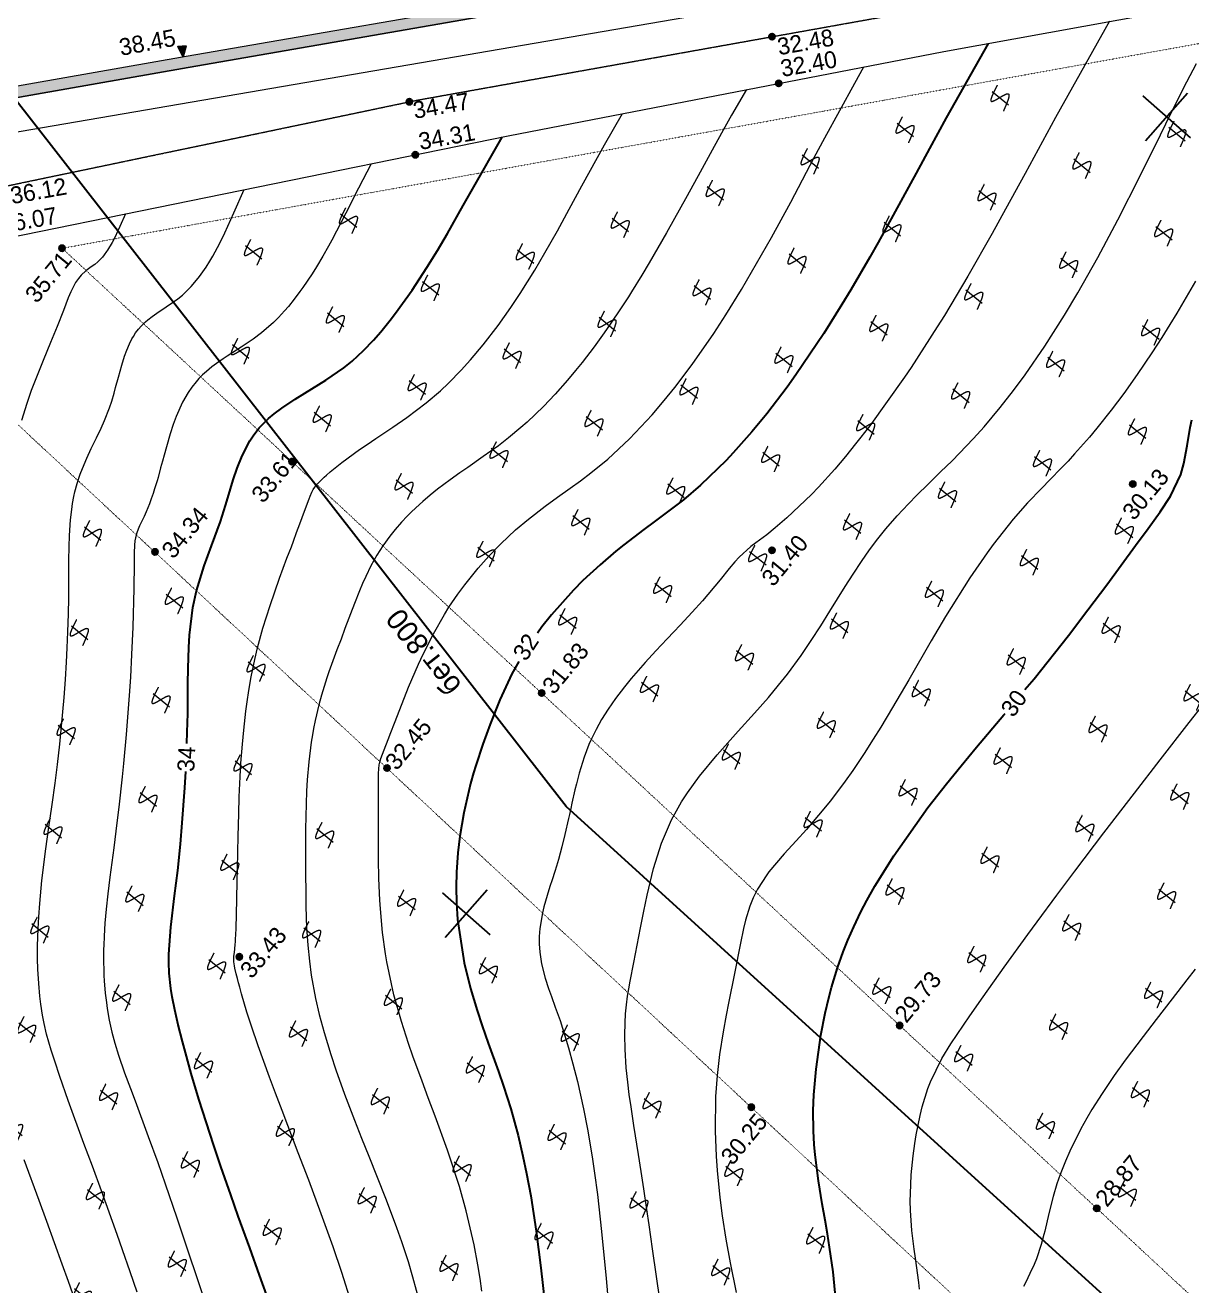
# Model space of a CAD drawing. Header units: millimetres. Extents: x -2893842 to -949497, y -1203244 to 262218.
# Drawn here: x -2095573 to -2040604, y -600486 to -541060 of the extents above; entities that cross this region are included whole.
import ezdxf

# ---------------------------------------------------------------- set-up
doc = ezdxf.new("R2010")
doc.units = ezdxf.units.MM
doc.linetypes.add('g5_05x2', pattern=[3.5, 2.5, -1])
doc.linetypes.add('g5_366', pattern=[0.85, 0.1, -0.75])
doc.layers.get('0').update_dxf_attribs({"lineweight": 5})
for name, color, linetype in [('!!!_ Размеры', 7, 'Continuous'), ('02_сетка', 253, 'Continuous'), ('06_Инженерно-технические сооружения', 253, 'Continuous'), ('10_Границы покрытий и угодий', 253, 'Continuous'), ('13_Растительность', 253, 'Continuous'), ('19_Горизонтали', 253, 'Continuous'), ('30_Канализация', 253, 'Continuous'), ('61_Отметки высоты поверхности', 253, 'Continuous')]:
    doc.layers.add(name, color=color, linetype=linetype)
doc.styles.add('LIKE17', font='d431.shx')
doc.styles.add('LIKE32', font='peteri.shx')
doc.styles.add('LIKE36', font='pragmai.shx')
doc.styles.add('Line_GUGK', font='')
doc.styles.get('Line_GUGK').set_extended_font_data('Bm431', italic=True)
doc.linetypes.add('g5_122_kl', pattern='A,1,-1,1.5,-0.4,["Кл",Line_GUGK,S=1,R=0,X=0,Y=-0.5],-2.4,1.5,-1,4,-1,4,-1,3', length=21.8)
doc.linetypes.add('g5_280_1', pattern='A,0.001,[21,GUGK_2005.shx,S=1,R=180,X=0,Y=0],2', length=2.001)
doc.linetypes.add('g5_386_3', pattern='A,0,-3,[39,GUGK_2005.shx,S=0.5,R=0,X=2.8,Y=0],-3', length=6)

# ---------------------------------------------------------------- blocks, each defined once
blk = doc.blocks.new('g5_411')
at = {"color": 0, "linetype": 'Continuous', "lineweight": 15}
for points in [[(0.375, 1), (0.365, 0.998), (0.355, 0.996), (0.346, 0.994), (0.336, 0.991), (0.326, 0.989), (0.316, 0.987), (0.307, 0.985), (0.297, 0.983), (0.287, 0.981), (0.277, 0.979), (0.268, 0.976), (0.258, 0.974), (0.248, 0.972), (0.238, 0.97), (0.228, 0.968), (0.219, 0.966), (0.209, 0.963), (0.199, 0.961), (0.189, 0.959), (0.18, 0.957), (0.17, 0.955), (0.16, 0.952), (0.15, 0.95), (0.141, 0.948), (0.131, 0.946), (0.121, 0.943), (0.111, 0.941), (0.102, 0.939), (0.092, 0.937), (0.082, 0.934), (0.073, 0.932), (0.063, 0.93), (0.053, 0.927), (0.043, 0.925), (0.034, 0.923), (0.024, 0.92), (0.014, 0.918), (0.005, 0.915), (-0.005, 0.913), (-0.015, 0.911), (-0.025, 0.908), (-0.034, 0.906), (-0.044, 0.903), (-0.054, 0.901), (-0.063, 0.898), (-0.073, 0.895), (-0.083, 0.893), (-0.092, 0.89), (-0.102, 0.887), (-0.111, 0.885), (-0.121, 0.882), (-0.131, 0.879), (-0.14, 0.876), (-0.15, 0.873), (-0.159, 0.87), (-0.169, 0.867), (-0.178, 0.864), (-0.188, 0.861), (-0.197, 0.858), (-0.207, 0.855), (-0.216, 0.852), (-0.226, 0.849), (-0.235, 0.845), (-0.245, 0.842), (-0.254, 0.838), (-0.263, 0.834), (-0.272, 0.831), (-0.282, 0.827), (-0.291, 0.823), (-0.3, 0.818), (-0.309, 0.814), (-0.318, 0.809), (-0.327, 0.805), (-0.335, 0.799), (-0.344, 0.794), (-0.352, 0.788), (-0.36, 0.782), (-0.367, 0.775), (-0.374, 0.768), (-0.379, 0.76), (-0.383, 0.75), (-0.385, 0.741), (-0.384, 0.731), (-0.38, 0.721), (-0.375, 0.713), (-0.369, 0.705), (-0.361, 0.698), (-0.354, 0.692), (-0.346, 0.686), (-0.337, 0.681), (-0.329, 0.675), (-0.32, 0.67), (-0.312, 0.665), (-0.303, 0.661), (-0.294, 0.656), (-0.285, 0.652), (-0.276, 0.647), (-0.267, 0.643), (-0.258, 0.639), (-0.249, 0.635), (-0.239, 0.631), (-0.23, 0.627), (-0.221, 0.623), (-0.212, 0.619), (-0.202, 0.616), (-0.193, 0.612), (-0.184, 0.608), (-0.174, 0.605), (-0.165, 0.601), (-0.156, 0.597), (-0.146, 0.594), (-0.137, 0.59), (-0.128, 0.587), (-0.118, 0.584), (-0.109, 0.58), (-0.099, 0.577), (-0.09, 0.573), (-0.081, 0.57), (-0.071, 0.567), (-0.062, 0.563), (-0.052, 0.56), (-0.043, 0.556), (-0.034, 0.553), (-0.024, 0.55), (-0.015, 0.546), (-0.005, 0.543), (0.004, 0.54), (0.013, 0.536), (0.023, 0.533), (0.032, 0.53), (0.042, 0.526), (0.051, 0.523), (0.061, 0.519), (0.07, 0.516), (0.079, 0.513), (0.089, 0.509), (0.098, 0.506), (0.108, 0.502), (0.117, 0.499), (0.126, 0.495), (0.136, 0.492), (0.145, 0.488), (0.154, 0.485), (0.164, 0.481), (0.173, 0.477), (0.182, 0.474), (0.191, 0.47), (0.201, 0.466), (0.21, 0.462), (0.219, 0.458), (0.228, 0.454), (0.238, 0.45), (0.247, 0.446), (0.256, 0.442), (0.265, 0.438), (0.274, 0.433), (0.283, 0.429), (0.292, 0.425), (0.301, 0.42), (0.309, 0.415), (0.318, 0.41), (0.327, 0.405), (0.335, 0.4), (0.343, 0.394), (0.351, 0.388), (0.359, 0.382), (0.367, 0.375), (0.374, 0.368), (0.38, 0.36), (0.385, 0.352), (0.39, 0.343), (0.392, 0.333), (0.392, 0.323), (0.391, 0.313), (0.387, 0.304), (0.382, 0.295), (0.377, 0.287), (0.37, 0.279), (0.363, 0.272), (0.356, 0.266), (0.348, 0.259), (0.34, 0.253), (0.332, 0.248), (0.323, 0.242), (0.315, 0.237), (0.306, 0.232), (0.298, 0.227), (0.289, 0.222), (0.28, 0.217), (0.271, 0.213), (0.262, 0.208), (0.253, 0.204), (0.244, 0.2), (0.235, 0.196), (0.226, 0.192), (0.217, 0.188), (0.207, 0.184), (0.198, 0.18), (0.189, 0.176), (0.179, 0.173), (0.17, 0.169), (0.161, 0.165), (0.151, 0.162), (0.142, 0.158), (0.133, 0.155), (0.123, 0.151), (0.114, 0.148), (0.105, 0.145), (0.095, 0.141), (0.086, 0.138), (0.076, 0.135), (0.067, 0.132), (0.057, 0.129), (0.048, 0.125), (0.038, 0.122), (0.029, 0.119), (0.019, 0.116), (0.01, 0.113), (0, 0.11), (-0.009, 0.107), (-0.019, 0.104), (-0.028, 0.101), (-0.038, 0.098), (-0.048, 0.095), (-0.057, 0.092), (-0.067, 0.089), (-0.076, 0.086), (-0.086, 0.083), (-0.095, 0.08), (-0.105, 0.078), (-0.115, 0.075), (-0.124, 0.072), (-0.134, 0.069), (-0.143, 0.066), (-0.153, 0.063), (-0.162, 0.061), (-0.172, 0.058), (-0.182, 0.055), (-0.191, 0.052), (-0.201, 0.049), (-0.21, 0.047), (-0.22, 0.044), (-0.23, 0.041), (-0.239, 0.038), (-0.249, 0.036), (-0.259, 0.033), (-0.268, 0.03), (-0.278, 0.027), (-0.287, 0.025), (-0.297, 0.022), (-0.307, 0.019), (-0.316, 0.017), (-0.326, 0.014), (-0.336, 0.011), (-0.345, 0.008), (-0.355, 0.006), (-0.364, 0.003), (-0.374, 0), (-0.375, 0)], [(0, 1), (0, 0)]]:
    blk.add_lwpolyline(points, dxfattribs=at)
blk = doc.blocks.new('g5_330a')
blk.add_hatch(color=0).paths.add_polyline_path([(0, 0), (-0.2, 0.5), (0.2, 0.5)])
at = {"color": 0}
blk.add_lwpolyline([(0, 0), (-0.2, 0.5), (0.2, 0.5)], close=True, dxfattribs=at)
blk = doc.blocks.new('g5_330')
blk.add_hatch(color=0).paths.add_polyline_path([(-0.15, 0, 1), (0.15, 0, 1)])
at = {"color": 0}
blk.add_circle((0, 0), 0.15, dxfattribs=at)
blk = doc.blocks.new('Топо_07.04.17')
at = {"layer": '06_Инженерно-технические сооружения', "linetype": 'Continuous', "lineweight": 20}
blk.add_hatch(color=7, dxfattribs=at).paths.add_polyline_path([(-248136, -411907), (-248172, -411368), (-240616, -410873), (-223844, -409891), (-207355, -408876), (-190024, -407855), (-155186, -405737), (-139918, -404578), (-138131, -404849), (-131816, -404123), (-122634, -403635), (-122605, -404175), (-131771, -404662), (-138141, -405394), (-139938, -405121), (-155149, -406276), (-189992, -408394), (-207322, -409415), (-223812, -410430), (-240583, -411412)])
at = {"layer": '02_сетка', "color": 3, "linetype": 'Continuous'}
for p, q in [((-162884, -417937), (-160662, -415921)), ((-160765, -418039), (-162781, -415818)), ((-199907, -451541), (-197686, -449525)), ((-197788, -451644), (-199805, -449422))]:
    blk.add_line(p, q, dxfattribs=at)
at = {"layer": '06_Инженерно-технические сооружения', "color": 7, "linetype": 'Continuous', "lineweight": 20}
blk.add_lwpolyline([(-248136, -411907), (-248172, -411368), (-240616, -410873), (-223844, -409891), (-207355, -408876), (-190024, -407855), (-155186, -405737), (-139918, -404578), (-138131, -404849), (-131816, -404123), (-122634, -403635), (-122605, -404175), (-131771, -404662), (-138141, -405394), (-139938, -405121), (-155149, -406276), (-189992, -408394), (-207322, -409415), (-223812, -410430), (-240583, -411412)], close=True, dxfattribs=at)
at = {"layer": '06_Инженерно-технические сооружения', "color": 7, "linetype": 'g5_280_1', "lineweight": 20}
blk.add_lwpolyline([(-248136, -411907), (-240583, -411412), (-223812, -410430), (-207322, -409415), (-189992, -408394), (-155149, -406276), (-139938, -405121), (-138141, -405394), (-131771, -404662), (-122605, -404175)], dxfattribs=at)
at = {"layer": '10_Границы покрытий и угодий', "color": 7, "linetype": 'g5_05x2', "lineweight": 20}
blk.add_lwpolyline([(-278648, -417121), (-259581, -416703), (-233521, -415597), (-196715, -412158), (-161399, -409892), (-133928, -408179), (-125492, -407524), (-121588, -407214), (-118264, -406906), (-115918, -406641), (-114022, -406389), (-112355, -406131), (-110789, -405857), (-109577, -405624), (-108418, -405387), (-107407, -405170), (-106349, -404921), (-105640, -404725), (-105131, -404562)], dxfattribs=at)
at = {"layer": '10_Границы покрытий и угодий', "color": 7, "linetype": 'Continuous', "lineweight": 20}
blk.add_lwpolyline([(-359382, -424547), (-341734, -423220), (-325546, -421662), (-312242, -421595), (-280245, -419830), (-259339, -419402), (-247502, -418736), (-233584, -417936), (-192698, -414318), (-171862, -412675), (-150283, -411233), (-124807, -409991), (-112825, -409504), (-90533, -407849)], dxfattribs=at)
at = {"layer": '10_Границы покрытий и угодий', "color": 7, "linetype": 'g5_366', "lineweight": 20}
for points in [[(-99162, -551148), (-214186, -417213), (-84445, -408728), (-76933, -428551), (-62587, -550080)], [(-279632, -420739), (-223602, -417753), (-111232, -549024), (-138885, -550668), (-159746, -548939), (-222726, -546695)]]:
    blk.add_lwpolyline(points, close=True, dxfattribs=at)
at = {"layer": '13_Растительность', "color": 7, "linetype": 'g5_386_3', "lineweight": 20}
blk.add_lwpolyline([(-229785, -412326), (-126986, -406451)], dxfattribs=at)
at = {"layer": '19_Горизонтали', "color": 42, "linetype": 'Continuous', "lineweight": 20}
for points in [[(-164956, -457004), (-165406, -457463), (-166193, -458265), (-167056, -459147), (-167762, -459876), (-168717, -460888), (-169316, -461553), (-169982, -462331), (-170542, -463031), (-170825, -463407), (-171158, -463870), (-171797, -464855), (-172061, -465309), (-172374, -465900), (-172575, -466319), (-172825, -466901), (-173111, -467667), (-173400, -468475), (-173454, -468620), (-173634, -469076), (-173933, -469722), (-174071, -469975), (-174316, -470383), (-174560, -470759), (-174693, -470959)], [(-179570, -470523), (-179564, -470213), (-179590, -469058), (-179606, -468625), (-179620, -467737), (-179576, -466792), (-179533, -466336), (-179492, -466007), (-179350, -465131), (-179159, -464244), (-179016, -463686), (-178902, -463281), (-178621, -462393), (-178476, -461999), (-178110, -461166), (-177956, -460872), (-177293, -459847), (-176795, -459207), (-175759, -457991), (-175037, -457167), (-173901, -455892), (-172619, -454483), (-172116, -453939), (-171049, -452795), (-170084, -451774), (-168518, -450136), (-166873, -448436), (-165490, -447015), (-163935, -445423), (-163201, -444671)], [(-191782, -469736), (-191855, -467220), (-191886, -466076), (-191907, -465348), (-191939, -464357), (-191970, -463533), (-192005, -462732), (-192073, -461341), (-192109, -460454), (-192125, -459864), (-192131, -459274), (-192123, -458606), (-192081, -457726), (-192020, -457058), (-191943, -456489), (-191871, -456069), (-191783, -455649), (-191685, -455254), (-191591, -454922), (-191482, -454563), (-191207, -453707), (-190713, -452112), (-190476, -451354), (-190235, -450621), (-189789, -449411), (-189277, -448271), (-188684, -447231), (-188684, -447231), (-188118, -446440), (-187799, -446049), (-187149, -445334), (-186207, -444416), (-185104, -443427), (-184238, -442667), (-183501, -442004), (-182956, -441489), (-182486, -441020), (-181749, -440219), (-181192, -439565), (-180669, -438923), (-180169, -438294), (-179313, -437212), (-178882, -436681), (-178420, -436132), (-177978, -435633), (-177538, -435163), (-177112, -434739), (-176511, -434187), (-175919, -433684), (-175478, -433327), (-174885, -432859), (-174242, -432359), (-173645, -431892), (-172523, -430966), (-171964, -430469), (-171109, -429659), (-170395, -428935), (-169758, -428252), (-168693, -427028), (-167601, -425673), (-166857, -424692), (-165747, -423150), (-164610, -421486), (-163330, -419542), (-162159, -417732), (-161535, -416768), (-160631, -415386), (-160094, -414579)], [(-161297, -424768), (-162336, -426169), (-162719, -426666), (-163168, -427234), (-163711, -427900), (-164513, -428841), (-165252, -429663), (-165920, -430368), (-166694, -431141), (-167090, -431518), (-167868, -432225), (-168217, -432528), (-168551, -432810), (-169168, -433312), (-169594, -433655), (-170330, -434267), (-171090, -434953), (-172167, -436035), (-172491, -436387), (-173442, -437480), (-174778, -439158), (-175582, -440224), (-176840, -441928), (-177747, -443144), (-178401, -443997), (-178816, -444523), (-179317, -445139), (-179938, -445871), (-180345, -446330), (-181141, -447178), (-182420, -448398), (-182959, -448865), (-183596, -449415), (-184404, -450180), (-184519, -450302), (-185036, -450934), (-185279, -451305), (-185487, -451689), (-185762, -452316), (-185900, -452691), (-186120, -453364), (-186551, -454758), (-186551, -454758), (-186992, -456120), (-187167, -456667), (-187400, -457427), (-187689, -458470), (-187914, -459444), (-188093, -460417), (-188301, -462041), (-188388, -463214), (-188417, -463887), (-188434, -465176), (-188434, -465176), (-188420, -466040), (-188420, -466040), (-188374, -467156), (-188300, -468290), (-188175, -469704)], [(-163935, -412145), (-166976, -416365), (-168696, -418822), (-169800, -420389), (-170562, -421458), (-171930, -423330), (-173234, -425044), (-173631, -425550), (-175067, -427307), (-175420, -427722), (-177311, -429816), (-178072, -430598), (-178619, -431136), (-179179, -431662), (-180033, -432418), (-180407, -432728), (-181684, -433698), (-182286, -434105), (-182715, -434375), (-183273, -434702), (-183273, -434702), (-183522, -434843), (-184128, -435277), (-184352, -435471), (-184657, -435757), (-185141, -436238), (-186075, -437124), (-186614, -437601), (-187253, -438148), (-187586, -438430), (-187930, -438720), (-188517, -439219), (-189079, -439709), (-189820, -440389), (-190189, -440749), (-190659, -441241), (-191071, -441710), (-191430, -442161), (-191739, -442592), (-192001, -442999), (-192156, -443265), (-192447, -443829), (-192761, -444544), (-192950, -445029), (-193054, -445313), (-193265, -445917), (-193350, -446166), (-193438, -446428), (-193502, -446618), (-193755, -447351), (-193961, -447914), (-194189, -448484), (-194320, -448785), (-194426, -449022), (-194602, -449408), (-194734, -449695), (-194916, -450106), (-195128, -450628), (-195226, -450902), (-195226, -450902), (-195430, -451623), (-195498, -451994), (-195538, -452336), (-195560, -452730), (-195544, -453280), (-195451, -453968), (-195347, -454469), (-195252, -454867), (-195127, -455375), (-195127, -455375), (-194975, -456039), (-194721, -457353), (-194598, -458125), (-194483, -458976), (-194343, -460298), (-194268, -461263), (-194197, -462590), (-194171, -463365), (-194151, -464385), (-194148, -466135), (-194184, -468365), (-194220, -469809)], [(-200068, -468293), (-200090, -467699), (-200124, -467038), (-200191, -466084), (-200375, -464443), (-200375, -464443), (-200568, -463267), (-200934, -461513), (-201335, -459848), (-201559, -458951), (-201758, -458148), (-202051, -456919), (-202189, -456298), (-202404, -455235), (-202615, -453951), (-202778, -452371), (-202799, -451989), (-202820, -450970), (-202792, -449853), (-202771, -449434), (-202698, -448417), (-202613, -447510), (-202552, -446934), (-202464, -446155), (-202422, -445797), (-202360, -445272), (-202306, -444815), (-202237, -444213), (-202179, -443690), (-202158, -443500), (-202127, -443287), (-202085, -443104), (-202041, -442969), (-201970, -442808), (-201667, -442225), (-201491, -441886), (-201404, -441718), (-201110, -441152), (-200293, -439617), (-199709, -438594), (-199437, -438147), (-198846, -437243), (-198230, -436400), (-197979, -436086), (-197494, -435520), (-197119, -435115), (-196409, -434414), (-195832, -433898), (-195213, -433391), (-194446, -432820), (-193788, -432378), (-192931, -431858), (-192308, -431508), (-191672, -431157), (-191156, -430867), (-190616, -430548), (-189759, -429990), (-188632, -429154), (-187450, -428152), (-186802, -427549), (-186236, -426992), (-185299, -426009), (-184124, -424671), (-183455, -423859), (-182595, -422762), (-180921, -420485), (-179825, -418918), (-178483, -416962), (-177885, -416091), (-176195, -413684), (-175679, -412976)], [(-181295, -413419), (-182132, -414540), (-182702, -415329), (-183233, -416074), (-183912, -417037), (-184641, -418072), (-185807, -419706), (-186775, -421015), (-187186, -421552), (-187760, -422284), (-187930, -422495), (-188465, -423143), (-189131, -423917), (-189348, -424160), (-189799, -424651), (-190449, -425326), (-190792, -425666), (-191221, -426075), (-191874, -426665), (-192485, -427178), (-193340, -427833), (-193652, -428053), (-194287, -428471), (-194807, -428784), (-195573, -429214), (-196356, -429635), (-196749, -429848), (-197247, -430123), (-197889, -430499), (-198266, -430736), (-198646, -430991), (-199007, -431250), (-199247, -431433), (-199445, -431591), (-199753, -431852), (-200086, -432156), (-200368, -432436), (-200751, -432858), (-201076, -433260), (-201414, -433735), (-201713, -434204), (-201898, -434516), (-202079, -434836), (-202386, -435410), (-202960, -436535), (-203203, -437010), (-203448, -437486), (-203940, -438470), (-204069, -438742), (-204419, -439524), (-204594, -439959), (-204851, -440677), (-204969, -441048), (-205053, -441335), (-205147, -441672), (-205367, -442582), (-205535, -443416), (-205628, -443947), (-205879, -445724), (-205974, -446547), (-206065, -447390), (-206119, -447903), (-206189, -448580), (-206259, -449294), (-206309, -449875), (-206342, -450324), (-206384, -451165), (-206396, -451917), (-206381, -452589), (-206305, -453698), (-206218, -454468), (-206089, -455344), (-205894, -456415), (-205738, -457155), (-205462, -458333), (-205132, -459615), (-204896, -460487), (-204654, -461366), (-204092, -463435), (-203906, -464157), (-203734, -464855), (-203575, -465545), (-203371, -466517), (-203236, -467254), (-203048, -468537)], [(-206239, -468173), (-206528, -466680), (-206799, -465430), (-207179, -463814), (-207589, -462174), (-207931, -460847), (-208468, -458780), (-208685, -457931), (-208882, -457143), (-209247, -455614), (-209455, -454661), (-209590, -453982), (-209747, -453087), (-209796, -452776), (-209828, -452559), (-209857, -452349), (-209886, -452130), (-209920, -451855), (-209932, -451742), (-209939, -451553), (-209927, -451434), (-209898, -451282), (-209857, -451112), (-209820, -450954), (-209779, -450754), (-209755, -450626), (-209735, -450516), (-209656, -450019), (-209458, -448635), (-209343, -447783), (-209269, -447219), (-209167, -446438), (-209066, -445682), (-208922, -444641), (-208805, -443849), (-208657, -442921), (-208547, -442289), (-208378, -441396), (-208243, -440753), (-208042, -439881), (-207930, -439439), (-207789, -438922), (-207604, -438291), (-207346, -437501), (-207154, -436969), (-206798, -436073), (-206346, -435052), (-205751, -433818), (-205302, -432929), (-205037, -432411), (-204912, -432167), (-204713, -431779), (-204517, -431393), (-204372, -431106), (-204052, -430462), (-203953, -430260), (-203893, -430145), (-203792, -429969), (-203709, -429849), (-203628, -429749), (-203517, -429637), (-203329, -429477), (-203131, -429331), (-203012, -429246), (-202826, -429118), (-202562, -428945), (-202219, -428732), (-201326, -428224), (-200948, -428023), (-200507, -427793), (-200046, -427556), (-199658, -427355), (-198941, -426972), (-197959, -426394), (-197228, -425899), (-196803, -425582), (-196148, -425052), (-195652, -424616), (-194978, -423978), (-194171, -423143), (-193488, -422376), (-192975, -421764), (-192174, -420753), (-191607, -420000), (-190899, -419025), (-190234, -418085), (-189514, -417055), (-188245, -415258), (-187230, -413887)], [(-199269, -414900), (-199994, -415973), (-200715, -417072), (-201515, -418263), (-201707, -418537), (-202024, -418975), (-202368, -419430), (-202612, -419737), (-203118, -420333), (-203277, -420508), (-203588, -420836), (-203900, -421142), (-204103, -421330), (-204418, -421601), (-204681, -421810), (-204681, -421810), (-205302, -422240), (-205721, -422483), (-206332, -422800), (-206332, -422800), (-207025, -423143), (-207235, -423251), (-207561, -423427), (-207803, -423569), (-208080, -423748), (-208277, -423890), (-208469, -424043), (-208623, -424181), (-208845, -424405), (-209044, -424636), (-209358, -425067), (-209733, -425702), (-209916, -426067), (-210109, -426488), (-210357, -427078), (-210508, -427453), (-210613, -427719), (-210737, -428030), (-210911, -428460), (-210977, -428619), (-211132, -428977), (-211225, -429182), (-211341, -429427), (-211457, -429656), (-211648, -430006), (-211769, -430211), (-211901, -430421), (-212028, -430625), (-212112, -430773), (-212200, -430949), (-212283, -431163), (-212326, -431307), (-212371, -431503), (-212429, -431863), (-212489, -432359), (-212637, -433535), (-212890, -435333), (-213090, -436613), (-213269, -437674), (-213419, -438518), (-213766, -440330), (-214046, -441680), (-214180, -442295), (-214497, -443694), (-214668, -444416), (-214954, -445581), (-215289, -446926), (-215474, -447699), (-215633, -448415), (-215763, -449059), (-215870, -449657), (-215938, -450093), (-215964, -450275), (-216027, -450789), (-216076, -451309), (-216090, -451503), (-216104, -451760), (-216120, -452332), (-216117, -452786), (-216108, -453060), (-216074, -453619), (-216015, -454197), (-215938, -454734), (-215832, -455310), (-215643, -456165), (-215453, -456932), (-215299, -457539), (-214871, -459272), (-214567, -460555), (-214330, -461590), (-213962, -463244), (-213629, -464790), (-213030, -467638)], [(-211038, -415941), (-211368, -416503), (-211481, -416694), (-211664, -416988), (-211816, -417213), (-212067, -417542), (-212123, -417607), (-212257, -417753), (-212347, -417842), (-212583, -418043), (-212739, -418145), (-212921, -418245), (-213119, -418353), (-213194, -418399), (-213427, -418573), (-213584, -418724), (-213732, -418896), (-213896, -419121), (-214011, -419302), (-214160, -419563), (-214455, -420130), (-214836, -420853), (-215230, -421575), (-215666, -422365), (-215952, -422892), (-216383, -423717), (-216665, -424294), (-217009, -425071)], [(-220818, -459692), (-220335, -461684), (-220087, -462710), (-219590, -464780), (-219390, -465630), (-219047, -467111)], [(-216214, -466509), (-216432, -465524), (-216673, -464451), (-216845, -463700), (-217344, -461584), (-217642, -460367), (-217916, -459259), (-218423, -457170), (-218691, -455999), (-218852, -455256), (-218961, -454713), (-219086, -453944), (-219143, -453432), (-219172, -453033), (-219194, -452505), (-219198, -452134), (-219187, -451530), (-219151, -450860), (-219108, -450364), (-219041, -449765), (-218927, -448960), (-218832, -448404), (-218716, -447792), (-218488, -446727), (-218134, -445260), (-217905, -444365), (-217608, -443220), (-217358, -442236), (-217149, -441374), (-216933, -440438), (-216751, -439605), (-216479, -438263), (-216322, -437432), (-216180, -436625), (-216069, -435954), (-215953, -435212), (-215831, -434374), (-215733, -433643), (-215633, -432834), (-215519, -431859), (-215442, -431246), (-215362, -430702), (-215231, -429979), (-215122, -429506), (-215046, -429221), (-214952, -428909), (-214881, -428700), (-214734, -428319), (-214536, -427886), (-214405, -427635), (-214144, -427177), (-213882, -426749), (-213582, -426274), (-213317, -425845), (-213118, -425506), (-212819, -424945), (-212675, -424637), (-212520, -424274), (-212416, -424015), (-212235, -423551), (-212126, -423276), (-212017, -423012), (-211833, -422600), (-211701, -422338), (-211535, -422047), (-211394, -421834), (-211316, -421727), (-211191, -421573), (-211044, -421414), (-210902, -421280), (-210670, -421099), (-210554, -421021), (-210328, -420884), (-210096, -420757), (-209623, -420518), (-209249, -420324), (-209036, -420201), (-208795, -420046), (-208338, -419689), (-208147, -419515), (-207895, -419263), (-207538, -418862), (-207331, -418604), (-207171, -418391), (-206776, -417819), (-206482, -417355), (-206302, -417057), (-205956, -416471), (-205341, -415437)]]:
    blk.add_lwpolyline(points, dxfattribs=at)
at = {"layer": '19_Горизонтали', "color": 42, "linetype": 'Continuous', "lineweight": 30}
for points in [[(-171451, -443001), (-170966, -442538), (-169120, -440697), (-168074, -439605), (-167063, -438526), (-165512, -436844), (-164829, -436102), (-164175, -435390), (-163605, -434711), (-163008, -433760), (-162805, -433262), (-162558, -432452), (-162314, -431606), (-162203, -431255)], [(-169743, -412534), (-172101, -415794), (-173044, -417146), (-173804, -418239), (-175412, -420535), (-175943, -421278), (-176406, -421917), (-177478, -423358), (-177970, -423999), (-178976, -425261), (-180497, -427039), (-180976, -427566), (-182075, -428710), (-182866, -429479), (-183849, -430365), (-184219, -430678), (-185550, -431708), (-186430, -432306), (-187910, -433177), (-188437, -433474), (-189459, -434087), (-189870, -434349), (-190674, -434894), (-191563, -435552), (-192053, -435944), (-193223, -436987), (-193727, -437493), (-193977, -437766)], [(-210973, -441077), (-210895, -440540), (-210778, -439680), (-210724, -439252), (-210605, -438285), (-210512, -437550), (-210372, -436597), (-210268, -436018), (-209967, -434745), (-209711, -433970), (-209220, -432839), (-208769, -431944), (-208226, -430860), (-207897, -430134), (-207746, -429780), (-207399, -428974), (-207155, -428448), (-206861, -427894), (-206417, -427226), (-206200, -426966), (-205904, -426670), (-205428, -426289), (-205139, -426096), (-204750, -425866), (-204073, -425517), (-203590, -425290), (-202530, -424797), (-201630, -424317), (-201196, -424040), (-200610, -423610), (-200093, -423177), (-199704, -422820), (-199208, -422332), (-198916, -422029), (-198022, -421039), (-197203, -420049), (-196626, -419313), (-196061, -418563), (-195175, -417348), (-194652, -416621), (-192990, -414344)], [(-194989, -438995), (-195385, -439542), (-196090, -440691), (-196678, -441782), (-197125, -442681), (-197566, -443647), (-197706, -443977), (-197899, -444451), (-198379, -445796), (-198685, -446861), (-198865, -447633), (-199028, -448530), (-199124, -449241), (-199192, -449974), (-199231, -450756), (-199161, -452825), (-199161, -452825), (-199001, -454057), (-198805, -455123), (-198647, -455869), (-198455, -456710), (-198130, -458099), (-197972, -458806), (-197751, -459909), (-197548, -461193), (-197430, -462184), (-197353, -463016), (-197280, -464093), (-197213, -465779), (-197188, -467516), (-197187, -468353), (-197190, -469624)], [(-209788, -468926), (-210393, -466359), (-210708, -465037), (-211077, -463483), (-211316, -462456), (-211629, -461073), (-211851, -460051), (-212302, -457805), (-212522, -456561), (-212685, -455548), (-212764, -455005), (-212872, -454205), (-212872, -454205), (-212956, -453483), (-213009, -452861), (-213028, -452473), (-213025, -451747), (-212988, -451244), (-212939, -450842), (-212704, -449592), (-212357, -448153), (-212078, -446973), (-211812, -445763), (-211610, -444773), (-211305, -443140), (-211179, -442385)], [(-183545, -470248), (-183524, -469262), (-183556, -468080), (-183589, -467447), (-183628, -466793), (-183675, -466017), (-183729, -464920), (-183748, -463682), (-183736, -463196), (-183698, -462553), (-183594, -461595), (-183478, -460856), (-183236, -459666), (-182836, -458109), (-182522, -457095), (-182275, -456398), (-182095, -455932), (-181705, -455035), (-181352, -454320), (-181069, -453796), (-180727, -453208), (-180308, -452542), (-179968, -452038), (-179520, -451412), (-178475, -450084), (-176616, -448013), (-175621, -446998), (-174838, -446228), (-174024, -445445), (-172573, -444070), (-172507, -444008)]]:
    blk.add_lwpolyline(points, dxfattribs=at)
at = {"layer": '30_Канализация', "color": 3, "linetype": 'g5_122_kl', "lineweight": 30}
blk.add_lwpolyline([(-49484, -569330), (-76451, -559373), (-96911, -556312), (-193544, -446045), (-216649, -408284)], dxfattribs=at)
at = {"layer": '06_Инженерно-технические сооружения', "color": 7, "linetype": 'Continuous', "lineweight": 20, "xscale": 1000.000000000002, "yscale": 1000.000000000002, "zscale": 1000.000000000002, "rotation": 359.7616853560257}
blk.add_blockref('g5_330a', (-207504, -408885, -67200), dxfattribs=at)
at = {"layer": '13_Растительность', "color": 7, "linetype": 'Continuous', "lineweight": 20, "xscale": 999.9999999999995, "yscale": 999.9999999999995, "zscale": 999.9999999999995, "rotation": 43.98139083737546}
for p in [(-169111, -415525, -67200), (-173726, -416504, -67200), (-178340, -417482, -67200), (-200269, -417800, -67200), (-161025, -418144, -67200), (-182954, -418461, -67200), (-204884, -418779, -67200), (-165639, -419123, -67200), (-187569, -419440, -67200), (-192183, -420419, -67200), (-170254, -420102, -67200), (-174868, -421080, -67200), (-196797, -421398, -67200), (-179482, -422059, -67200), (-201412, -422376, -67200), (-162167, -422721, -67200), (-206026, -423355, -67200), (-184097, -423038, -67200), (-188711, -424017, -67200), (-166781, -423699, -67200), (-171396, -424678, -67200), (-193325, -424995, -67200), (-176010, -425657, -67200), (-197940, -425974, -67200), (-202554, -426953, -67200), (-180624, -426636, -67200), (-185239, -427614, -67200), (-163309, -427297, -67200), (-189853, -428593, -67200), (-167924, -428276, -67200), (-172538, -429255, -67200), (-194467, -429572, -67200), (-199082, -430551, -67200), (-177152, -430234, -67200), (-213921, -431098, -67200), (-181767, -431212, -67200), (-186381, -432191, -67200), (-164452, -431874, -67200), (-169066, -432853, -67200), (-190995, -433170, -67200), (-195610, -434149, -67200), (-173680, -433831, -67200), (-210449, -434696, -67200), (-178295, -434810, -67200), (-215063, -435674, -67200), (-182909, -435789, -67200), (-165594, -436450, -67200), (-187523, -436768, -67200), (-192137, -437746, -67200), (-170208, -437429, -67200), (-206977, -438293, -67200), (-174822, -438408, -67200), (-211591, -439272, -67200), (-179437, -439387, -67200), (-216205, -440251, -67200), (-184051, -440366, -67200), (-166736, -441027, -67200), (-188665, -441344, -67200), (-171350, -442006, -67200), (-208119, -442870, -67200), (-175965, -442985, -67200), (-212733, -443849, -67200), (-180579, -443963, -67200), (-217347, -444828, -67200), (-163264, -444625, -67200), (-185193, -444942, -67200), (-167878, -445604, -67200), (-204647, -446468, -67200), (-172492, -446582, -67200), (-209261, -447447, -67200), (-177107, -447561, -67200), (-213875, -448425, -67200), (-181721, -448540, -67200), (-218490, -449404, -67200), (-164406, -449201, -67200), (-201175, -450066, -67200), (-169020, -450180, -67200), (-205789, -451045, -67200), (-173635, -451159, -67200), (-210403, -452023, -67200), (-178249, -452138, -67200), (-215018, -453002, -67200), (-197702, -453664, -67200), (-165548, -453778, -67200), (-219632, -453981, -67200), (-202317, -454642, -67200), (-170163, -454757, -67200), (-206931, -455621, -67200), (-174777, -455736, -67200), (-211545, -456600, -67200), (-179391, -456714, -67200), (-194230, -457261, -67200), (-216160, -457579, -67200), (-220774, -458558, -67200), (-198845, -458240, -67200), (-166690, -458355, -67200), (-203459, -459219, -67200), (-171305, -459333, -67200), (-208073, -460198, -67200), (-175919, -460312, -67200), (-190758, -460859, -67200), (-212688, -461177, -67200), (-195372, -461838, -67200), (-217302, -462155, -67200), (-199987, -462817, -67200), (-167833, -462931, -67200), (-204601, -463796, -67200), (-172447, -463910, -67200), (-187286, -464457, -67200), (-209215, -464774, -67200), (-191900, -465436, -67200), (-213830, -465753, -67200), (-218444, -466732, -67200), (-196515, -466415, -67200), (-201129, -467393, -67200), (-183814, -468055, -67200), (-168975, -467508, -67200), (-188428, -469034, -67200)]:
    blk.add_blockref('g5_411', p, dxfattribs=at)
at = {"layer": '61_Отметки высоты поверхности', "color": 7, "linetype": 'Continuous', "lineweight": 20, "xscale": 999.9999999999995, "yscale": 999.9999999999995, "zscale": 999.9999999999995, "rotation": 43.98139083737546}
for p in [(-179822, -411074, -67200), (-197148, -412199, -67200), (-179758, -413298, -67200), (-197153, -414712, -67200), (-214186, -417213, -67200), (-204554, -428429, -67200), (-211450, -431930, -67200), (-165306, -433946, -67200), (-182552, -435134, -67200), (-194092, -440596, -67200), (-201733, -443289, -67200), (-209649, -451348, -33700), (-179098, -458071, -67200), (-186478, -461110, -67200), (-170841, -467685, -67200)]:
    blk.add_blockref('g5_330', p, dxfattribs=at)
at = {"layer": '06_Инженерно-технические сооружения', "color": 7, "linetype": 'Continuous', "lineweight": 15, "style": 'LIKE36'}
blk.add_text('38.45', height=800, rotation=4.1176, dxfattribs=at).set_placement((-210410, -408519, -67200))
at = {"layer": '19_Горизонтали', "color": 42, "linetype": 'Continuous', "lineweight": 15, "style": 'LIKE36'}
for s, rotation, p in [('32', 50.63655, (-194663, -439067, -33200)), ('34', 80.9188, (-210783, -442451, -33200)), ('30', 47.60867, (-172146, -444287, -33200))]:
    blk.add_text(s, height=800, rotation=rotation, dxfattribs=at).set_placement(p)
at = {"layer": '30_Канализация', "color": 7, "linetype": 'Continuous', "lineweight": 15, "style": 'LIKE32'}
blk.add_text('бет.800', height=1000, rotation=121.71166, dxfattribs=at).set_placement((-197733, -439814, -67200))
at = {"layer": '61_Отметки высоты поверхности', "color": 7, "linetype": 'Continuous', "lineweight": 15, "style": 'LIKE17'}
for s, rotation, p in [('32.48', 3.65513, (-179594, -411985, -46700)), ('34.47', 3.65513, (-196989, -413028, -46700)), ('32.40', 3.65513, (-179558, -413018, -46700)), ('34.31', 3.65513, (-196892, -414514, -46700)), ('36.12', 3.65513, (-216296, -414884, -46700)), ('36.07', 3.65513, (-216901, -416203, -46700)), ('35.71', 43.98139, (-215668, -419705, -46700)), ('33.61', 43.98139, (-206133, -430270, -46700)), ('34.34', 43.98139, (-210631, -432403, -46700)), ('30.13', 43.98139, (-165449, -435703, -46700)), ('31.40', 43.98139, (-182694, -436891, -46700)), ('31.83', 43.98139, (-193535, -440772, -46700)), ('32.45', 43.98139, (-201295, -443496, -46700)), ('33.43', 43.98139, (-209192, -452485, -13200)), ('29.73', 43.98139, (-178777, -458034, -46700)), ('30.25', 43.98139, (-187675, -463778, -46700)), ('28.87', 43.98139, (-170361, -467722, -46700))]:
    blk.add_text(s, height=800, rotation=rotation, dxfattribs=at).set_placement(p)

msp = doc.modelspace()

# ---------------------------------------------------------------- block references
at = {"layer": '!!!_ Размеры', "color": 1, "lineweight": 0, "rotation": 6.471407436947433}
msp.add_blockref('Топо_07.04.17', (-1928038.79367, -112877.83782), dxfattribs=at)

doc.saveas('drawing.dxf')
